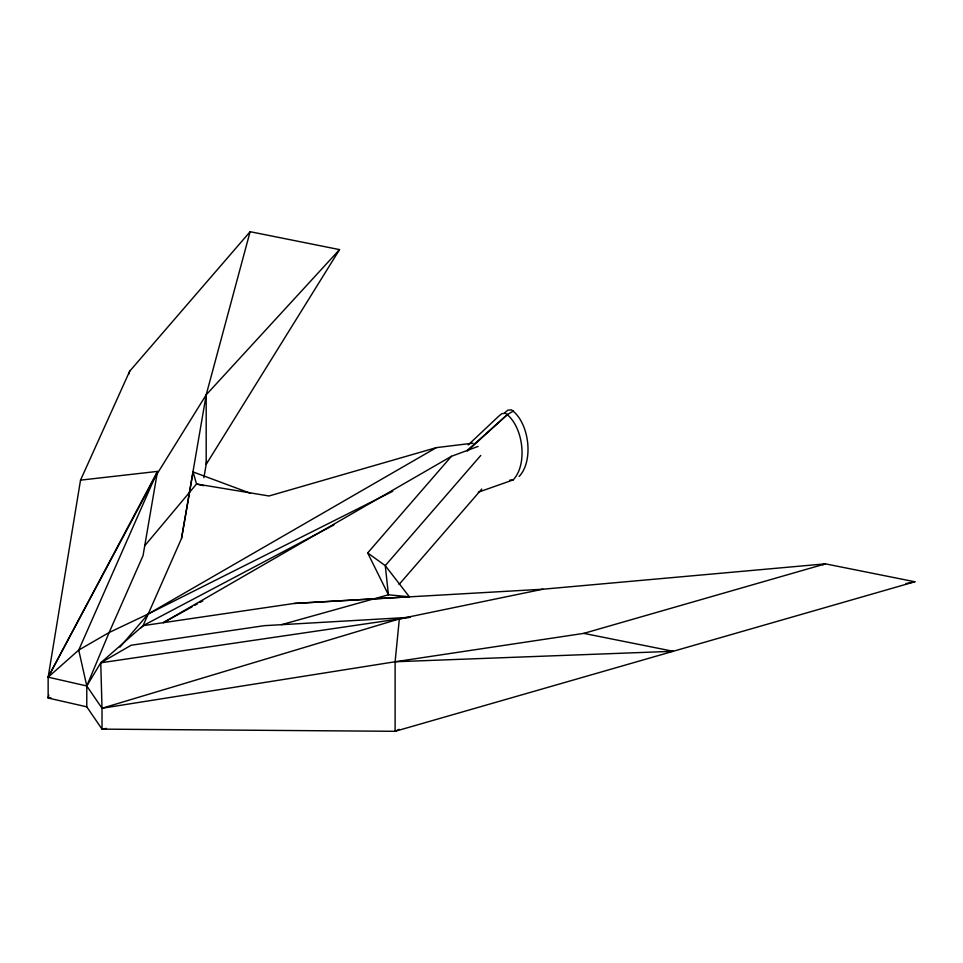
<?xml version="1.0" encoding="UTF-8"?>
<svg xmlns="http://www.w3.org/2000/svg" width="963" height="963" viewBox="0 0 963 963"><rect width="100%" height="100%" fill="white"/><g stroke="black" fill="none" stroke-linecap="round" stroke-linejoin="round"><path stroke-width="1.44" d="M399.139 729.316L395.107 731.302L395.107 661.762L399.344 618.908L542.867 589.212L825.411 563.849L914.85 581.76L395.107 731.302L102.018 729.135L86.778 706.83L86.778 685.969L78.725 650.073L157.511 471.401L80.531 480.14L48.15 677.17L48.15 698.031L86.778 706.83M141.031 627.84L143.078 625.649L181.526 538.449L206.19 394.83L250.115 231.698L339.542 249.61L206.19 464.371L206.19 394.83L339.542 249.61L337.58 251.873M203.903 477.696L206.696 461.421M181.526 538.449L193.069 471.93L250.512 493.297M48.788 695.093L48.15 698.031L51.111 697.946M128.886 374.089L129.68 371.212L250.115 231.698M80.531 480.14L129.68 371.212M333.92 524.931L143.078 625.649L100.754 662.797L86.778 685.969L102.018 708.262L102.018 729.135L106.472 728.413M206.19 394.83L154.742 477.696L48.15 677.17L86.778 685.969L109.144 632.51L143.042 555.627L157.511 471.401L48.15 677.17L78.725 650.073L109.144 632.51L148.218 613.985L392.796 491.25M144.739 545.756L196.524 483.992L193.069 471.93M119.93 647.124L148.218 613.985L436.359 447.626L473.038 443.161M367.673 552.931L385.26 565.63L409.335 596.783L388.426 594.797L367.673 552.931L451.418 456.318L478.117 446.411M480.778 455.439L385.26 565.63L388.426 594.797L281.437 624.686M399.043 584.505L481.765 489.072M468.211 444.93L498.786 416.148L501.94 413.596L505.491 413.308C523.186 425.646 528.181 464.106 513.171 479.899L478.334 492.201M467.524 450.889L507.549 414.427L513.52 410.984M466.85 450.768L507.549 414.427M504.744 412.706L507.91 410.154L511.449 409.865C529.144 422.203 534.14 460.663 519.129 476.456M451.418 456.318L163.277 622.676L192.227 606.726M100.754 662.797L131.173 645.234L264.344 625.661L410.238 617.307L100.754 662.797L102.018 708.262L395.107 661.762L583.771 633.377L825.411 563.849L822.583 564.8M194.851 605.27L197.487 603.825M200.123 602.369L202.748 600.924M102.018 708.262L399.344 618.908M436.359 447.626L269.014 495.981L196.524 483.992L203.711 485.701M906.027 583.578L914.85 581.76M143.078 625.649L294.112 603.452L409.335 596.783M509.62 480.188L513.171 479.899M294.112 603.452L542.867 589.212M668.707 651.542L673.197 651.289L583.771 633.377M395.107 661.762L673.197 651.289"/></g></svg>
